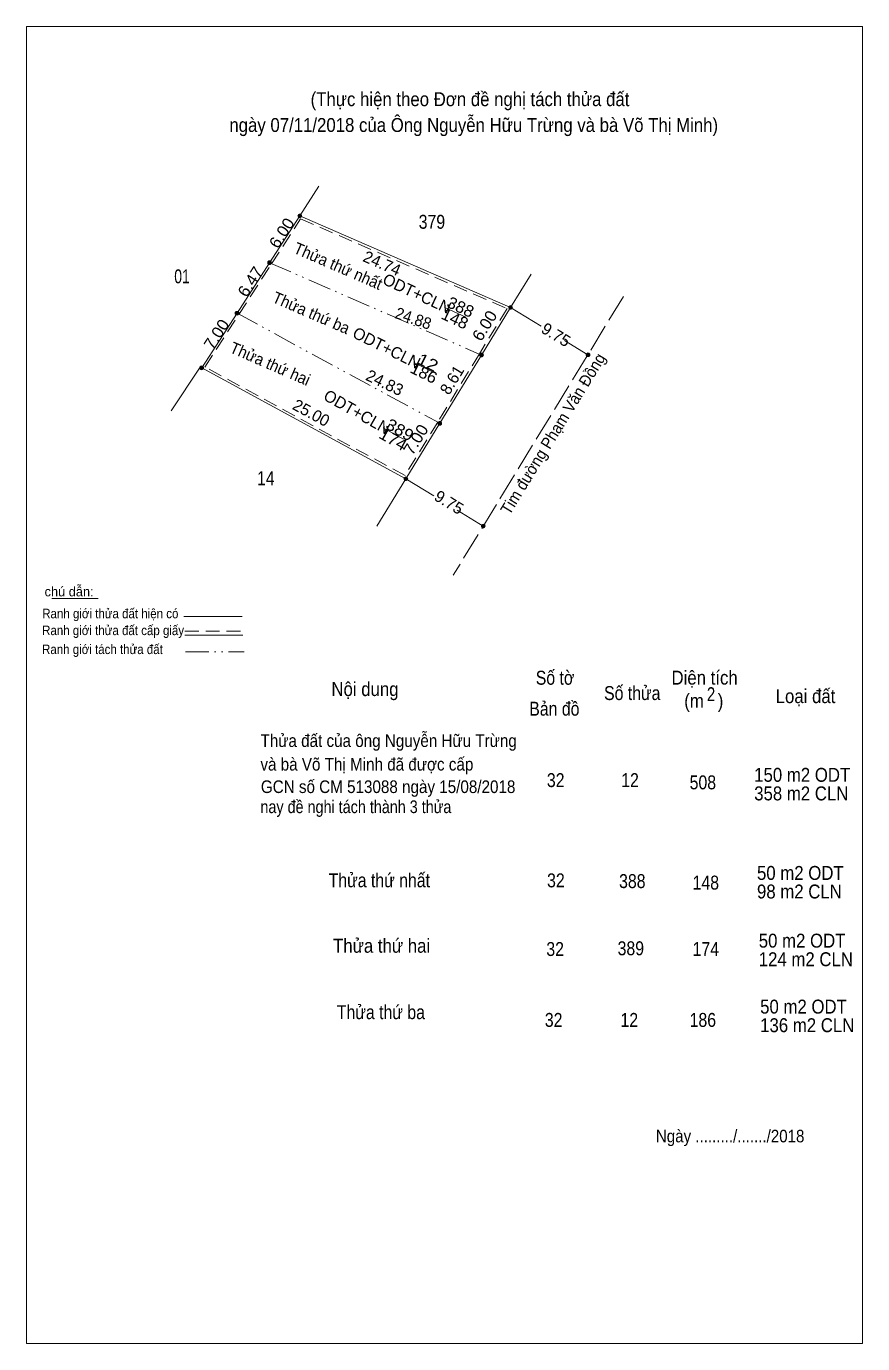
# Model space of a CAD drawing. Header units: metres. Extents: x 536804 to 537414, y 1837393 to 1837535.
# Drawn here: x 536804.1 to 536894.1, y 1837392.9 to 1837534.7 of the extents above; entities that cross this region are included whole.
import ezdxf
from ezdxf.enums import TextEntityAlignment as Align

# ---------------------------------------------------------------- set-up
doc = ezdxf.new("R2010")
doc.units = ezdxf.units.M
doc.header["$LTSCALE"] = 0.5
for name, pattern in [('DASH_DOUBLE_DOT', [9.2, 5, -1.2, 0.3, -1.2, 0.3, -1.2]), ('LONG_DASHED', [7.5, 6, -1.5]), ('MEDIUM_DASHED', [4.5, 3, -1.5])]:
    doc.linetypes.add(name, pattern=pattern)
for name, color, linetype, lineweight in [('17', 7, 'MEDIUM_DASHED', 13), ('5', 7, 'Continuous', 13), ('6', 7, 'Continuous', 13), ('63', 7, 'Continuous', 13), ('7', 7, 'Continuous', 13)]:
    doc.layers.add(name, color=color, linetype=linetype, lineweight=lineweight)

msp = doc.modelspace()

# ---------------------------------------------------------------- hatches: boundary and pattern name
at = {"layer": '63'}
for points in [[(536833.76, 1837514.33, 1), (536833.36, 1837514.33, 1)], [(536830.51, 1837509.29, 1), (536830.11, 1837509.29, 1)], [(536827.01, 1837503.85, 1), (536826.61, 1837503.85, 1)], [(536856.45, 1837504.47, 1), (536856.05, 1837504.47, 1)], [(536853.32, 1837499.35, 1), (536852.92, 1837499.35, 1)], [(536864.78, 1837499.38, 1), (536864.38, 1837499.38, 1)], [(536823.21, 1837497.97, 1), (536822.81, 1837497.97, 1)], [(536848.83, 1837492, 1), (536848.43, 1837492, 1)], [(536845.18, 1837486.03, 1), (536844.78, 1837486.03, 1)], [(536853.51, 1837480.94, 1), (536853.11, 1837480.94, 1)]]:
    msp.add_hatch(color=256, dxfattribs=at).paths.add_polyline_path(points)

# ---------------------------------------------------------------- linework, layer by layer
at = {"layer": '17', "linetype": 'DASH_DOUBLE_DOT'}
for p, q in [((536830.31, 1837509.29), (536853.12, 1837499.35)), ((536826.81, 1837503.85), (536848.63, 1837492))]:
    msp.add_line(p, q, dxfattribs=at)
at = {"layer": '17', "linetype": 'Continuous'}
msp.add_line((536806.9, 1837473.13), (536811.87, 1837473.13), dxfattribs=at)
at = {"layer": '5'}
msp.add_lwpolyline([(536804.14, 1837534.73), (536894.14, 1837534.73), (536894.14, 1837392.93), (536804.14, 1837392.93)], close=True, dxfattribs=at)
at = {"layer": '6'}
for p, q in [((536821.09, 1837471.21), (536827.36, 1837471.21)), ((536821.19, 1837469.2), (536827.45, 1837469.2))]:
    msp.add_line(p, q, dxfattribs=at)
at = {"layer": '6', "linetype": 'MEDIUM_DASHED'}
msp.add_line((536821.19, 1837469.62), (536827.5, 1837469.62), dxfattribs=at)
at = {"layer": '63', "linetype": 'DASH_DOUBLE_DOT'}
msp.add_line((536821.28, 1837467.39), (536827.58, 1837467.39), dxfattribs=at)
at = {"layer": '63', "linetype": 'MEDIUM_DASHED'}
msp.add_lwpolyline([(536833.66, 1837514.01), (536855.88, 1837504.35), (536852.9, 1837499.48), (536848.41, 1837492.13), (536844.89, 1837486.37), (536823.36, 1837498.06), (536827.02, 1837503.72), (536830.52, 1837509.16)], close=True, dxfattribs=at)
at = {"layer": '63'}
for centre in [(536833.56, 1837514.33), (536830.31, 1837509.29), (536826.81, 1837503.85), (536856.25, 1837504.47), (536853.12, 1837499.35), (536864.58, 1837499.38), (536823.01, 1837497.97), (536848.63, 1837492), (536844.98, 1837486.03), (536853.31, 1837480.94)]:
    msp.add_circle(centre, 0.2, dxfattribs=at)
at = {"layer": '7'}
for p, q in [((536833.56, 1837514.33), (536835.62, 1837517.52)), ((536830.31, 1837509.29), (536833.56, 1837514.33)), ((536856.25, 1837504.47), (536833.56, 1837514.33)), ((536856.25, 1837504.47), (536858.45, 1837508.07)), ((536849.17, 1837504.47), (536851.44, 1837503.42)), ((536853.12, 1837499.35), (536856.25, 1837504.47)), ((536859.55, 1837502.45), (536856.25, 1837504.47)), ((536864.58, 1837499.38), (536862.05, 1837500.92)), ((536845.84, 1837498.54), (536848.08, 1837497.42)), ((536819.72, 1837493.34), (536822.86, 1837498.05)), ((536823.01, 1837497.97), (536822.86, 1837498.05)), ((536823.01, 1837497.97), (536844.98, 1837486.03)), ((536842.53, 1837491.52), (536844.71, 1837490.29)), ((536841.87, 1837480.94), (536844.98, 1837486.03)), ((536847.98, 1837484.2), (536844.98, 1837486.03)), ((536853.31, 1837480.94), (536850.5, 1837482.65))]:
    msp.add_line(p, q, dxfattribs=at)
at = {"layer": '7', "linetype": 'LONG_DASHED'}
msp.add_line((536868.4, 1837505.65), (536850.08, 1837475.65), dxfattribs=at)
at = {"layer": '7'}
for points in [[(536823.01, 1837497.97), (536826.81, 1837503.85), (536830.31, 1837509.29)], [(536844.98, 1837486.03), (536848.63, 1837492), (536853.12, 1837499.35)]]:
    msp.add_lwpolyline(points, dxfattribs=at)

# ---------------------------------------------------------------- texts
at = {"layer": '6'}
msp.add_text('chú dẫn:', height=1.029, dxfattribs=at).set_placement((536806.1, 1837473.37))
for s, height, width, p in [('Ranh giới thửa đất hiện có ', 1.029, 0.9, (536805.85, 1837471.01)), ('Ranh giới thửa đất cấp giấy', 1.029, 0.9, (536805.84, 1837469.2)), ('Ranh giới tách thửa đất', 1.029, 0.9, (536805.83, 1837467.16)), ('Số tờ', 1.5, 0.85, (536858.96, 1837463.86)), ('Diện tích', 1.5, 0.9, (536873.57, 1837463.87)), ('Nội dung', 1.5, 0.9, (536836.97, 1837462.64)), ('Số thửa', 1.5, 0.85, (536866.31, 1837462.21)), ('(m   )', 1.5, 0.9, (536874.94, 1837461.38)), ('2', 1.5, 0.8, (536877.38, 1837462.09)), ('Loại đất', 1.5, 0.9, (536884.78, 1837461.88)), ('Bản đồ', 1.5, 0.85, (536858.26, 1837460.53)), ('Thửa đất của ông Nguyễn Hữu Trừng', 1.36, 0.9, (536829.34, 1837457.16)), ('và bà Võ Thị Minh đã được cấp ', 1.36, 0.9, (536829.33, 1837454.62)), ('32', 1.5, 0.85, (536860.16, 1837452.84)), ('12', 1.5, 0.85, (536868.16, 1837452.84)), ('150 m2 ODT', 1.5, 0.9, (536882.47, 1837453.41)), ('GCN số CM 513088 ngày 15/08/2018', 1.36, 0.9, (536829.38, 1837452.2)), ('508', 1.5, 0.85, (536875.52, 1837452.6)), ('358 m2 CLN', 1.5, 0.9, (536882.47, 1837451.41)), ('nay đề nghi tách thành 3 thửa', 1.36, 0.85, (536829.33, 1837450.04)), ('Thửa thứ nhất', 1.5, 0.85, (536836.67, 1837442.06)), ('32', 1.5, 0.85, (536860.18, 1837442.05)), ('388', 1.5, 0.85, (536867.93, 1837441.97)), ('148', 1.5, 0.85, (536875.84, 1837441.81)), ('50 m2 ODT ', 1.5, 0.9, (536882.77, 1837442.85)), ('98 m2 CLN', 1.5, 0.9, (536882.77, 1837440.85)), ('Thửa thứ hai', 1.5, 0.9, (536837.15, 1837435.01)), ('32', 1.5, 0.85, (536860.1, 1837434.66)), ('389', 1.5, 0.85, (536867.77, 1837434.74)), ('174', 1.5, 0.85, (536875.84, 1837434.66)), ('50 m2 ODT', 1.5, 0.9, (536882.96, 1837435.56)), ('124 m2 CLN', 1.5, 0.9, (536882.96, 1837433.56)), ('Thửa thứ ba', 1.5, 0.85, (536837.55, 1837427.86)), ('50 m2 ODT', 1.5, 0.9, (536883.11, 1837428.46)), ('32', 1.5, 0.85, (536859.94, 1837427.03)), ('12', 1.5, 0.85, (536868.08, 1837427.03)), ('186', 1.5, 0.85, (536875.52, 1837427.03)), ('136 m2 CLN', 1.5, 0.9, (536883.11, 1837426.46))]:
    msp.add_text(s, height=height, dxfattribs=dict(at, width=width)).set_placement(p)
at = {"layer": '6', "width": 0.9}
msp.add_text('Ngày ........./......./2018', height=1.35, dxfattribs=at).set_placement((536879.88, 1837414.6), align=Align.CENTER)
at = {"layer": '63'}
for s, rotation, width, p in [('6.00', 57.184, 1.05, (536832.1478, 1837512.1463)), ('Thửa thứ nhất', 336.513, 0.95, (536837.4459, 1837508.3597)), ('6.47', 57.243, 1.05, (536828.773, 1837506.9068)), ('Thửa thứ ba', 336.513, 0.95, (536834.5509, 1837503.3183)), ('24.88', 340.951, 0.95, (536845.586, 1837502.7053)), ('24.88', 340.951, 0.95, (536845.586, 1837502.7053)), ('6.00', 58.561, 1.05, (536853.9917, 1837502.184)), ('7.00', 57.127, 1.05, (536825.1296, 1837501.2458)), ('Thửa thứ hai', 336.513, 0.95, (536830.1309, 1837497.8414)), ('7.00', 58.559, 1.05, (536846.5918, 1837489.9241))]:
    msp.add_text(s, height=1.25, rotation=rotation, dxfattribs=dict(at, width=width)).set_placement(p, align=Align.CENTER)
for s, rotation, p in [('24.74', 336.513, (536842.1709, 1837508.6496)), ('24.83', 334.395, (536842.4399, 1837495.8091)), ('24.83', 334.395, (536842.4399, 1837495.8091)), ('8.61', 58.58, (536850.4744, 1837496.3442)), ('25.00', 331.477, (536834.5016, 1837492.582))]:
    msp.add_text(s, height=1.25, rotation=rotation, dxfattribs=at).set_placement(p, align=Align.CENTER)
at = {"layer": '7'}
for s, width, p in [('(Thực hiện theo Đơn đề nghị tách thửa đất', 0.9, (536851.885, 1837526.14)), ('ngày 07/11/2018 của Ông Nguyễn Hữu Trừng và bà Võ Thị Minh)', 0.9, (536852.285, 1837523.36)), ('379', 0.85, (536847.785, 1837512.94)), ('01', 0.75, (536820.895, 1837507.07)), ('14', 0.85, (536829.91, 1837485.34))]:
    msp.add_text(s, height=1.5, dxfattribs=dict(at, width=width)).set_placement(p, align=Align.CENTER)
for s, rotation, p in [('ODT+CLN', 335.074, (536845.9216, 1837505.4069)), ('9.75', 328.573, (536860.8141, 1837501.0009)), ('ODT+CLN', 333.477, (536842.6359, 1837499.5603)), ('ODT+CLN', 330.576, (536839.418, 1837492.6801)), ('9.75', 328.573, (536849.3041, 1837482.9609))]:
    msp.add_text(s, height=1.25, rotation=rotation, dxfattribs=at).set_placement(p, align=Align.CENTER)
for s, rotation, width, p in [('388', 335.074, 1.05, (536850.6116, 1837503.9511)), ('148', 335.074, 1.05, (536850.0016, 1837502.6911)), ('186', 333.477, 1.05, (536846.6459, 1837496.8683)), ('12', 333.477, 1.2, (536847.0659, 1837497.9979)), ('Tim đường Phạm Văn Đồng', 58.583, 0.95, (536861.346, 1837490.5492)), ('174', 330.576, 1.1, (536843.303, 1837489.7269)), ('389', 330.576, 1.1, (536844.033, 1837490.7525))]:
    msp.add_text(s, height=1.25, rotation=rotation, dxfattribs=dict(at, width=width)).set_placement(p, align=Align.CENTER)

doc.saveas('drawing.dxf')
